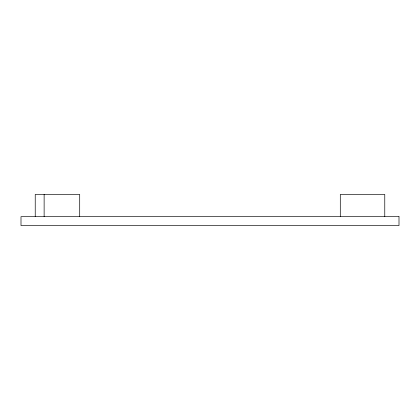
<?xml version="1.0" encoding="UTF-8"?>
<svg xmlns="http://www.w3.org/2000/svg" width="420" height="420" viewBox="0 0 420 420"><rect width="100%" height="100%" fill="white"/><g stroke="black" fill="none" stroke-linecap="round" stroke-linejoin="round"><path stroke-width="0.63" d="M384.767 216.673L384.767 194.434L340.3 194.434L340.3 216.673M79.7 216.673L79.7 194.434L35.233 194.434L35.233 216.673M44.126 194.434L44.126 216.673M399 216.673L21 216.673L21 225.566L399 225.566L399 216.673"/></g></svg>
